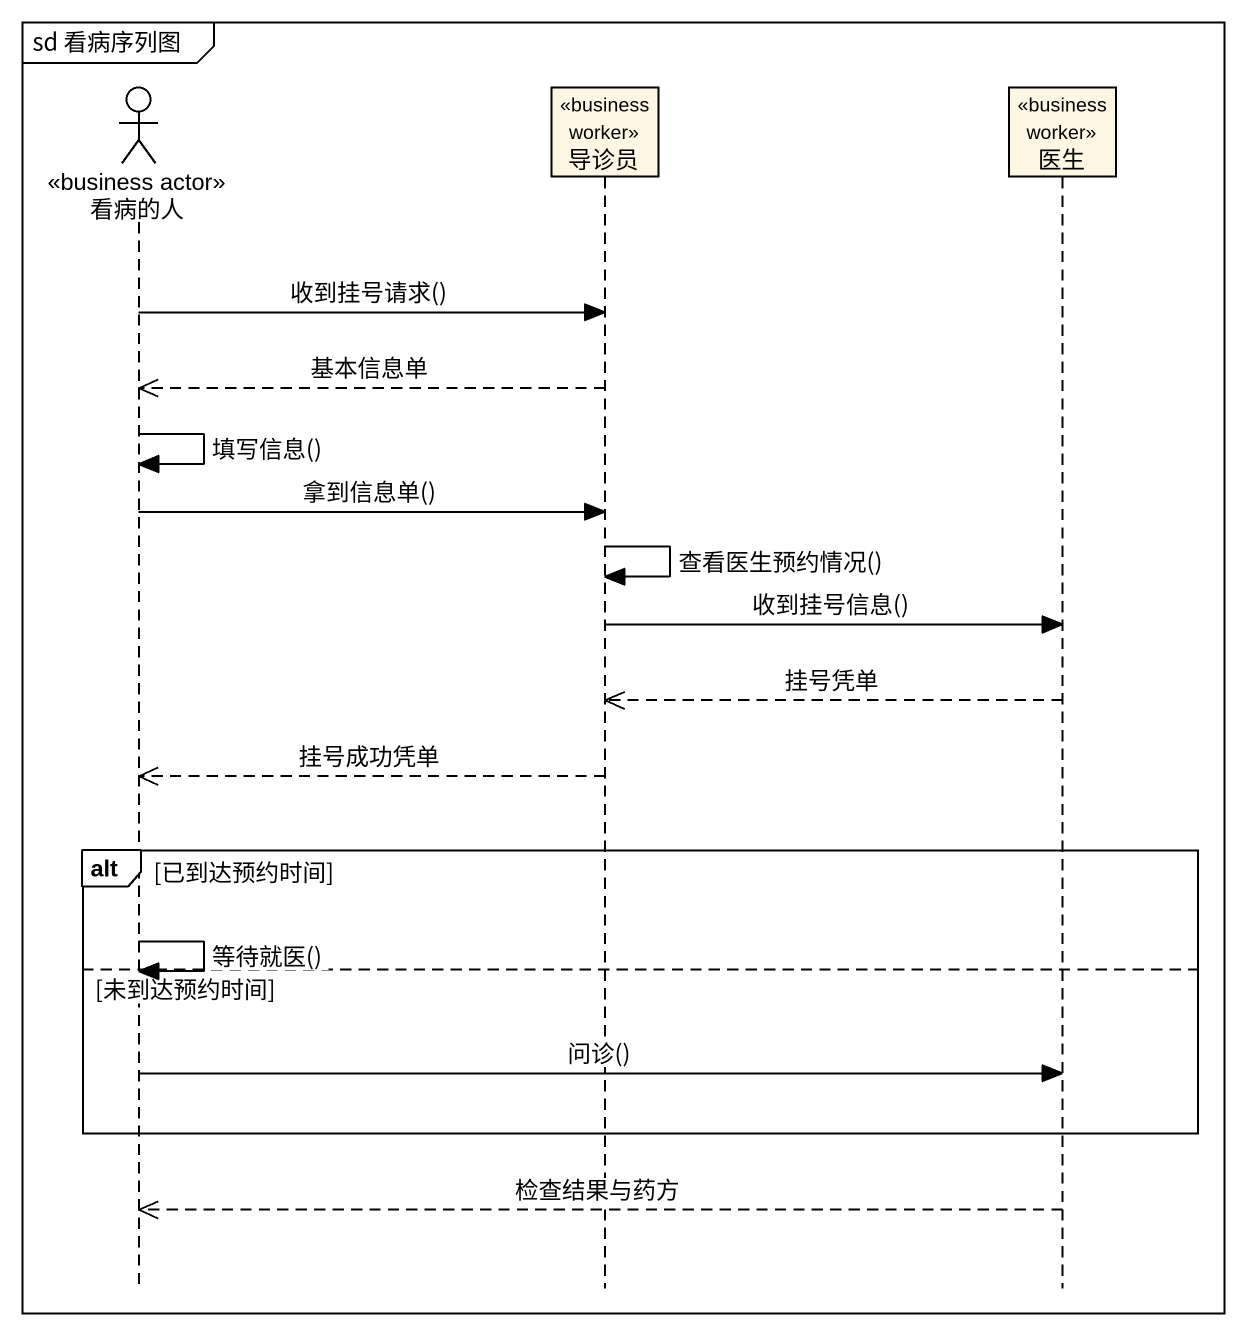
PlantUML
@startuml
mainframe sd 看病序列图
hide footbox
actor 看病的人 <<business actor>>
participant 导诊员 <<business worker>>
participant 医生 <<business worker>>

看病的人 -> 导诊员 : 收到挂号请求()
导诊员 -->> 看病的人 : 基本信息单
看病的人 -> 看病的人 : 填写信息()
看病的人 -> 导诊员 : 拿到信息单()
导诊员 -> 导诊员 : 查看医生预约情况()
导诊员 -> 医生 : 收到挂号信息()
医生 -->> 导诊员 : 挂号凭单
导诊员 -->> 看病的人 : 挂号成功凭单
alt 已到达预约时间
  看病的人 -> 看病的人 : 等待就医()
else 未到达预约时间
  看病的人 -> 医生 : 问诊()
end
医生 -->> 看病的人 : 检查结果与药方
@enduml
